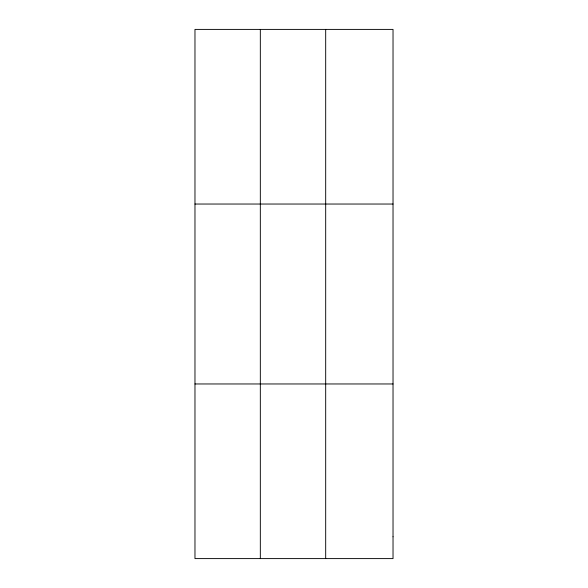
<?xml version="1.0" encoding="UTF-8"?>
<svg xmlns="http://www.w3.org/2000/svg" width="588" height="588" viewBox="0 0 588 588"><rect width="100%" height="100%" fill="white"/><g stroke="black" fill="none" stroke-linecap="round" stroke-linejoin="round"><path stroke-width="0.88" d="M260.33 558.6L260.33 29.4M325.686 558.6L325.686 29.4M194.973 204.036L393.027 204.036M194.973 383.964L393.027 383.964M393.027 536.77L393.027 558.6L194.973 558.6L194.973 29.4L393.027 29.4L393.027 536.77"/></g></svg>
